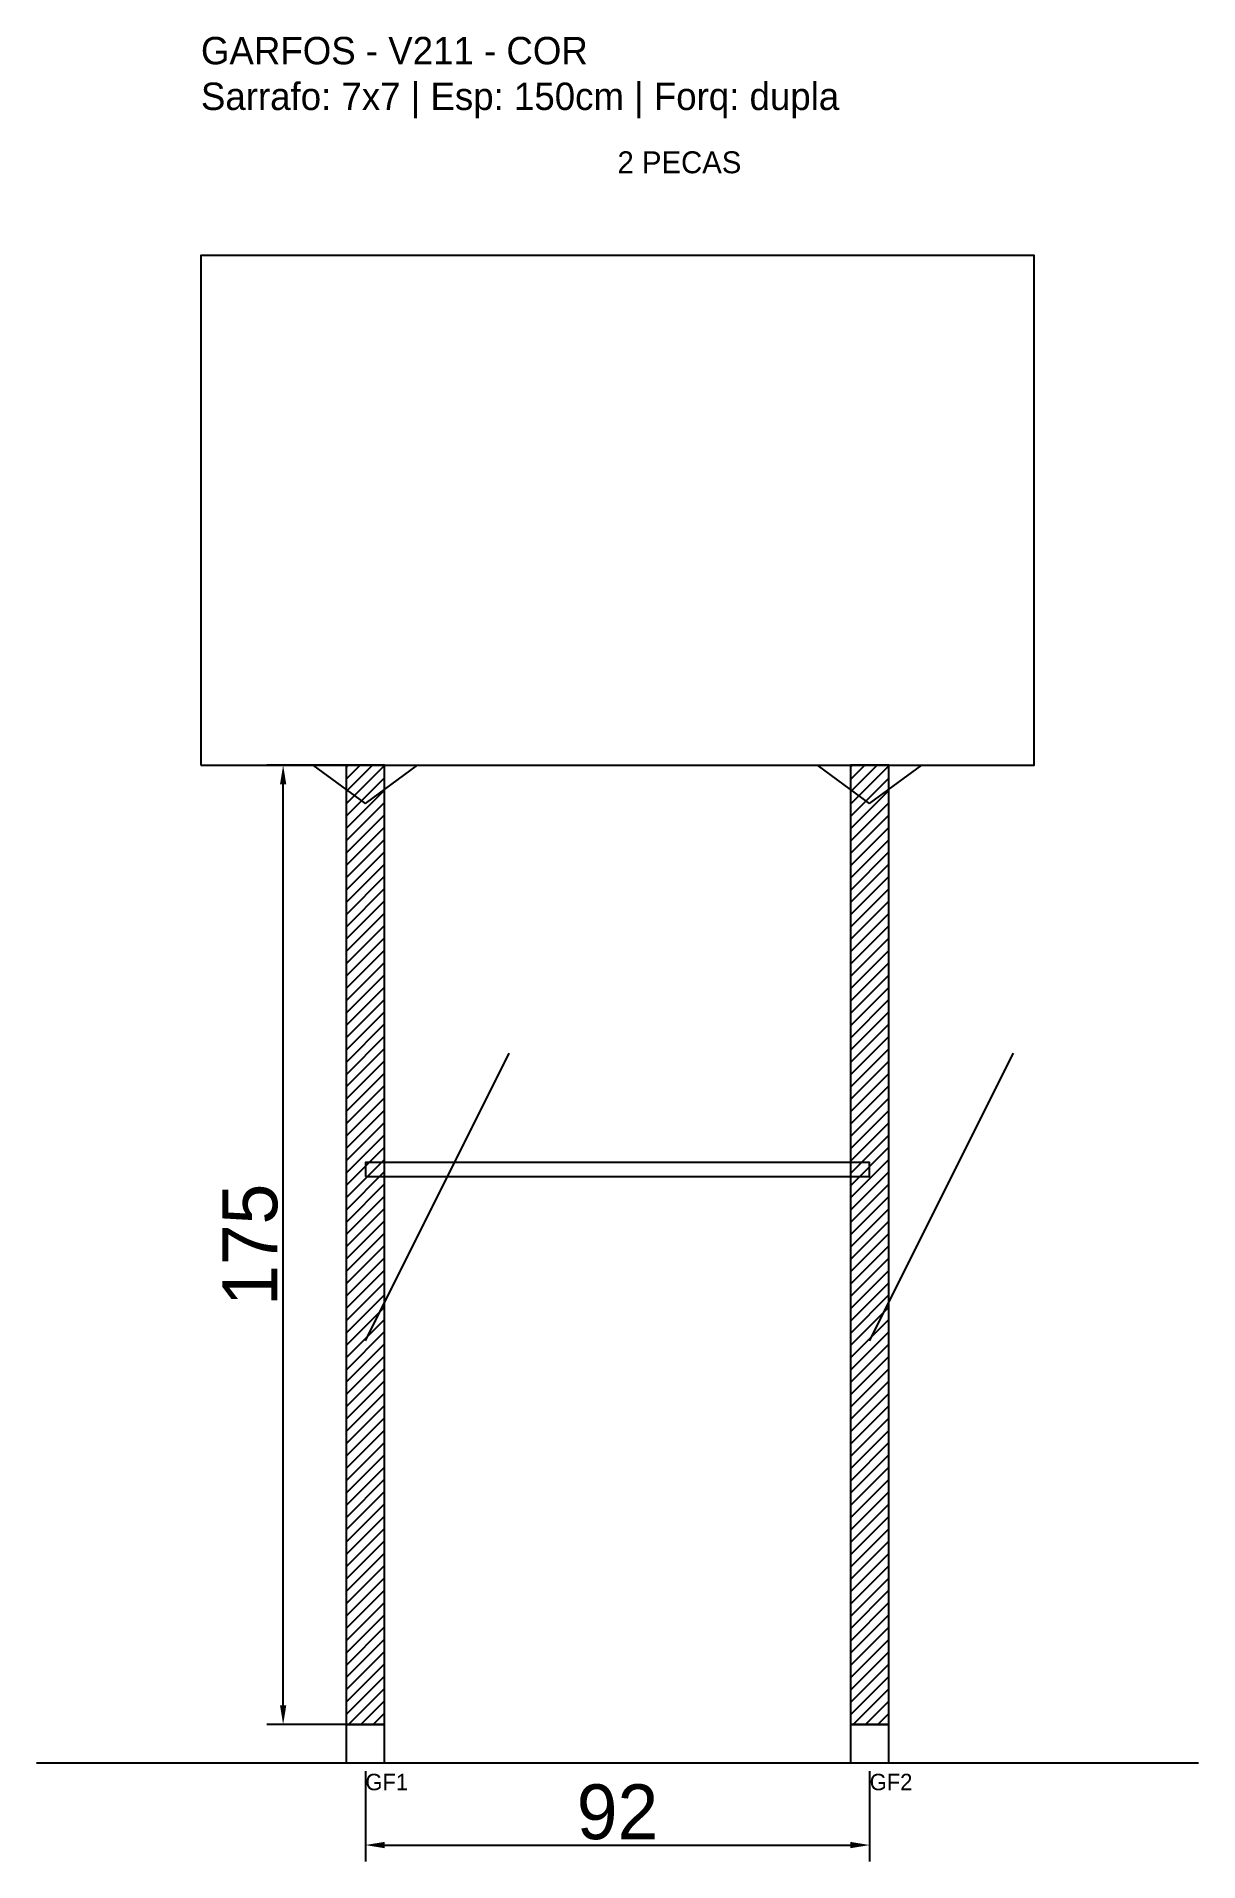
# Model space of a CAD drawing. Header units: metres. Extents: x -30 to 182, y -25 to 308.
import ezdxf

# ---------------------------------------------------------------- set-up
doc = ezdxf.new("R2010")
doc.units = ezdxf.units.M
for name, color, linetype in [('BARRA_ANCORAGEM', 1, 'Continuous'), ('COTA', 241, 'Continuous'), ('GARFOS OK', 3, 'Continuous'), ('NOME DA VIGA', 6, 'Continuous'), ('SARR_7x7', 40, 'Continuous'), ('TIRAS REESCORAMENTO', 252, 'Continuous'), ('VIGAS', 3, 'Continuous')]:
    doc.layers.add(name, color=color, linetype=linetype)
doc.dimstyles.new('EZ DXF', dxfattribs={"dimtxt": 10, "dimasz": 3.5, "dimexe": 3, "dimexo": 1.5, "dimgap": 1, "dimtad": 1, "dimdec": 1, "dimdsep": 46, "dimcen": 2.5, "dimazin": 3, "dimtfac": 1, "dimtmove": 0, "dimatfit": 3})

msp = doc.modelspace()

# ---------------------------------------------------------------- hatches: boundary and pattern name
at = {"layer": 'COTA'}
h = msp.add_hatch(dxfattribs=at)
h.set_pattern_fill('ANSI31', scale=0.5)
h.paths.add_polyline_path([(26.5, 0), (33.5, 0), (33.5, 175), (26.5, 175)])
h = msp.add_hatch(dxfattribs=at)
h.set_pattern_fill('ANSI31', scale=0.5)
h.paths.add_polyline_path([(118.5, 0), (125.5, 0), (125.5, 175), (118.5, 175)])

# ---------------------------------------------------------------- linework, layer by layer
at = {"layer": 'BARRA_ANCORAGEM'}
for p, q in [((30, 70), (56.25, 122.5)), ((122, 70), (148.25, 122.5))]:
    msp.add_line(p, q, dxfattribs=at)
at = {"layer": 'GARFOS OK'}
for p, q in [((30, 168), (20.5, 175)), ((20.5, 175), (39.5, 175)), ((30, 168), (39.5, 175)), ((122, 168), (112.5, 175)), ((112.5, 175), (131.5, 175)), ((122, 168), (131.5, 175))]:
    msp.add_line(p, q, dxfattribs=at)
at = {"layer": 'GARFOS OK', "linetype": 'CONTINUOUS'}
msp.add_line((-30, -7), (182, -7), dxfattribs=at)
at = {"layer": 'GARFOS OK'}
for points in [[(26.5, 0), (33.5, 0), (33.5, 175), (26.5, 175), (26.5, 0)], [(118.5, 0), (125.5, 0), (125.5, 175), (118.5, 175), (118.5, 0)]]:
    msp.add_lwpolyline(points, dxfattribs=at)
at = {"layer": 'SARR_7x7'}
for points in [[(26.5, -7), (33.5, -7), (33.5, 0), (26.5, 0), (26.5, -7)], [(118.5, -7), (125.5, -7), (125.5, 0), (118.5, 0), (118.5, -7)]]:
    msp.add_lwpolyline(points, dxfattribs=at)
at = {"layer": 'TIRAS REESCORAMENTO'}
msp.add_lwpolyline([(30, 100), (122, 100), (122, 102.5), (30, 102.5), (30, 100)], dxfattribs=at)
at = {"layer": 'VIGAS'}
msp.add_lwpolyline([(0, 175), (152, 175), (152, 268), (0, 268), (0, 175)], dxfattribs=at)

# ---------------------------------------------------------------- texts
at = {"layer": 'NOME DA VIGA'}
for s, height, p in [('2 PECAS', 4, (76, 283)), ('GF1', 3, (30, -12)), ('GF2', 3, (122, -12))]:
    msp.add_text(s, height=height, dxfattribs=at).set_placement(p)
at = {"layer": 'NOME DA VIGA', "insert": (0, 293), "char_height": 5, "attachment_point": 7}
msp.add_mtext('GARFOS - V211 - COR\\PSarrafo: 7x7 | Esp: 150cm | Forq: dupla', dxfattribs=at)

# ---------------------------------------------------------------- dimensions: what is measured, and where the dimension line sits
at = {"layer": 'COTA'}
msp.add_linear_dim(base=(15, 0), p1=(30, 0), p2=(30, 175), angle=90, dimstyle='EZ DXF', dxfattribs=at).render()
msp.add_linear_dim(base=(30, -22), p1=(30, -7), p2=(122, -7), dimstyle='EZ DXF', dxfattribs=at).render()

doc.saveas('drawing.dxf')
